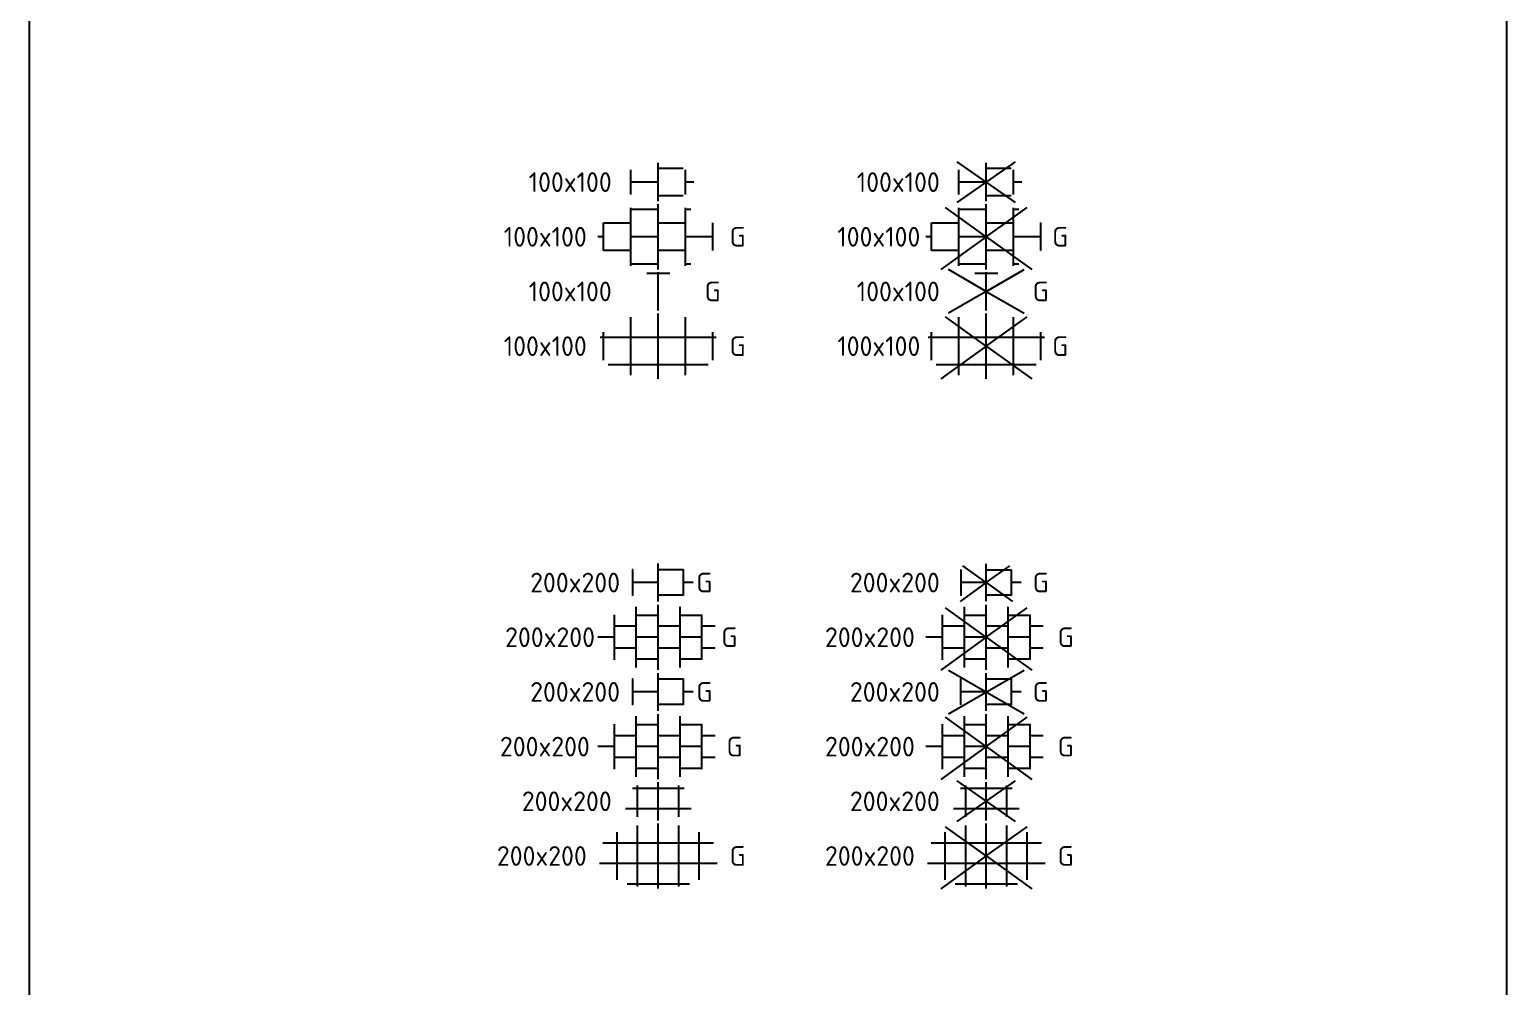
# Model space of a CAD drawing. Header units: metres. Extents: x -77 to 448, y 4806 to 5239.
# Drawn here: x 81.16 to 108.17, y 4876.38 to 4893.88 of the extents above; entities that cross this region are included whole.
import ezdxf
from ezdxf.enums import TextEntityAlignment as Align

# ---------------------------------------------------------------- set-up
doc = ezdxf.new("R2010")
doc.units = ezdxf.units.M
doc.layers.add('V-WE-VH-OPENVERHARDING_STRAATBAKSTEEN-S', color=90, linetype='Continuous', lineweight=25)
doc.styles.add('NLCS-ISO', font='NLCS-ISO.ttf')

# ---------------------------------------------------------------- blocks, each defined once
blk = doc.blocks.new('SVH-TEGEL_1000X1000_BLOK-SO')
for p, q in [((0, -2.98), (0, 2.98)), ((-2.5, -2.65), (-2.5, 2.65)), ((2.5, -2.65), (2.5, 2.65)), ((-5.31, 0.83), (5.31, 0.83)), ((-5, -1.27), (-5, 1.27)), ((5, -1.27), (5, 1.27)), ((-4.57, -1.67), (4.57, -1.67))]:
    blk.add_line(p, q)
at = {"style": 'NLCS-ISO'}
blk.add_attdef('FORMAAT', text='', height=1.8, dxfattribs=at).set_placement((-6.53, 0), align=Align.MIDDLE_RIGHT)
blk.add_attdef('KLEUR', text='', height=1.8, dxfattribs=at).set_placement((6.53, 0), align=Align.MIDDLE_LEFT)
at = {"style": 'NLCS-ISO', "flags": 1}
blk.add_attdef('FUNCTIE', text='', height=1.8, dxfattribs=at).set_placement((0, -3.98), align=Align.TOP_CENTER)
blk = doc.blocks.new('SVH-TEGEL_1000X1000_BLOK_KL-SO')
for p, q in [((-1.05, 1.66), (1.05, 1.66)), ((0, -1.75), (0, 1.75))]:
    blk.add_line(p, q)
at = {"style": 'NLCS-ISO'}
blk.add_attdef('FORMAAT', text='', height=1.8, dxfattribs=at).set_placement((-4.25, 0), align=Align.MIDDLE_RIGHT)
blk.add_attdef('KLEUR', text='', height=1.8, dxfattribs=at).set_placement((4.25, 0), align=Align.MIDDLE_LEFT)
at = {"style": 'NLCS-ISO', "flags": 1}
blk.add_attdef('FUNCTIE', text='', height=1.8, dxfattribs=at).set_placement((0, -2.75), align=Align.TOP_CENTER)
blk = doc.blocks.new('SVH-TEGEL_1000X1000_HALFST-SO')
for p, q in [((0, -2.98), (0, 2.98)), ((-2.5, -2.65), (-2.5, 2.65)), ((0, 2.5), (-2.5, 2.5)), ((2.5, -2.65), (2.5, 2.65)), ((2.99, 2.5), (2.5, 2.5)), ((-5, 0), (-5.53, 0)), ((-5, -1.27), (-5, 1.27)), ((-2.5, 1.25), (-5, 1.25)), ((0, 0), (-2.5, 0)), ((2.5, 1.25), (0, 1.25)), ((5, -1.27), (5, 1.27)), ((5.01, 1.25), (5, 1.25)), ((-2.5, -1.25), (-5, -1.25)), ((2.5, -1.25), (0, -1.25)), ((5, 0), (2.5, 0)), ((5.01, -1.25), (5, -1.25)), ((0, -2.5), (-2.5, -2.5)), ((2.99, -2.5), (2.5, -2.5))]:
    blk.add_line(p, q)
at = {"style": 'NLCS-ISO'}
blk.add_attdef('FORMAAT', text='', height=1.8, dxfattribs=at).set_placement((-6.53, 0), align=Align.MIDDLE_RIGHT)
blk.add_attdef('KLEUR', text='', height=1.8, dxfattribs=at).set_placement((6.53, 0), align=Align.MIDDLE_LEFT)
at = {"style": 'NLCS-ISO', "flags": 1}
blk.add_attdef('FUNCTIE', text='', height=1.8, dxfattribs=at).set_placement((0, -3.98), align=Align.TOP_CENTER)
blk = doc.blocks.new('SVH-TEGEL_1000X1000_HALFST_KL-SO')
for p, q in [((0, -1.75), (0, 1.75)), ((-2.5, -1.12), (-2.5, 1.12)), ((0, 0), (-2.5, 0)), ((2.27, 1.25), (0, 1.25)), ((2.5, -1.12), (2.5, 1.12)), ((3.25, 0), (2.5, 0)), ((2.27, -1.25), (0, -1.25))]:
    blk.add_line(p, q)
at = {"style": 'NLCS-ISO'}
blk.add_attdef('FORMAAT', text='', height=1.8, dxfattribs=at).set_placement((-4.25, 0), align=Align.MIDDLE_RIGHT)
blk.add_attdef('KLEUR', text='', height=1.8, dxfattribs=at).set_placement((4.25, 0), align=Align.MIDDLE_LEFT)
at = {"style": 'NLCS-ISO', "flags": 1}
blk.add_attdef('FUNCTIE', text='', height=1.8, dxfattribs=at).set_placement((0, -2.75), align=Align.TOP_CENTER)
blk = doc.blocks.new('SVH-TEGEL_2000X2000_BLOK-SO')
for p, q in [((-1.88, -2.8), (-1.88, 2.8)), ((0, -2.98), (0, 2.97)), ((1.88, -2.8), (1.88, 2.8)), ((-3.75, -2.18), (-3.75, 2.18)), ((3.75, -2.18), (3.75, 2.18)), ((-5.05, 1.2), (5.05, 1.2)), ((-5.38, -0.67), (5.38, -0.67)), ((-2.85, -2.55), (2.85, -2.55))]:
    blk.add_line(p, q)
at = {"style": 'NLCS-ISO'}
blk.add_attdef('FORMAAT', text='', height=1.8, dxfattribs=at).set_placement((-6.53, 0), align=Align.MIDDLE_RIGHT)
blk.add_attdef('KLEUR', text='', height=1.8, dxfattribs=at).set_placement((6.53, 0), align=Align.MIDDLE_LEFT)
at = {"style": 'NLCS-ISO', "flags": 1}
blk.add_attdef('FUNCTIE', text='', height=1.8, dxfattribs=at).set_placement((0, -3.98), align=Align.TOP_CENTER)
blk = doc.blocks.new('SVH-TEGEL_2000X2000_BLOK_KL-SO')
for p, q in [((-1.88, -1.43), (-1.88, 1.43)), ((0, -1.75), (0, 1.75)), ((1.88, -1.43), (1.88, 1.43)), ((-2.36, 1.2), (2.36, 1.2)), ((-3, -0.67), (3, -0.67))]:
    blk.add_line(p, q)
at = {"style": 'NLCS-ISO'}
blk.add_attdef('FORMAAT', text='', height=1.8, dxfattribs=at).set_placement((-4.25, 0), align=Align.MIDDLE_RIGHT)
blk.add_attdef('KLEUR', text='', height=1.8, dxfattribs=at).set_placement((4.25, 0), align=Align.MIDDLE_LEFT)
at = {"style": 'NLCS-ISO', "flags": 1}
blk.add_attdef('FUNCTIE', text='', height=1.8, dxfattribs=at).set_placement((0, -2.75), align=Align.TOP_CENTER)
blk = doc.blocks.new('SVH-TEGEL_2000X2000_HALFST-SO')
for p, q in [((-2, -2.77), (-2, 2.77)), ((0, -2.98), (0, 2.98)), ((2, -2.77), (2, 2.77)), ((-4, -2.05), (-4, 2.05)), ((0, 2), (-2, 2)), ((0, -1.88), (0, 1.88)), ((4, 2), (2, 2)), ((4, -2.05), (4, 2.05)), ((-4, 0), (-5.53, 0)), ((-2, 1), (-4, 1)), ((0, 0), (-2, 0)), ((2, 1), (0, 1)), ((5.2, 1), (4, 1)), ((-2, -1), (-4, -1)), ((2, -1), (0, -1)), ((4, 0), (2, 0)), ((5.2, -1), (4, -1)), ((0, -2), (-2, -2)), ((4, -2), (2, -2))]:
    blk.add_line(p, q)
at = {"style": 'NLCS-ISO'}
blk.add_attdef('FORMAAT', text='', height=1.8, dxfattribs=at).set_placement((-6.25, 0), align=Align.MIDDLE_RIGHT)
blk.add_attdef('KLEUR', text='', height=1.8, dxfattribs=at).set_placement((6.25, 0), align=Align.MIDDLE_LEFT)
at = {"style": 'NLCS-ISO', "flags": 1}
blk.add_attdef('FUNCTIE', text='', height=1.8, dxfattribs=at).set_placement((0.01, -3.98), align=Align.TOP_CENTER)
blk = doc.blocks.new('SVH-TEGEL_2000X2000_HALFST_KL-SO')
for p, q in [((0, -1.73), (0, 1.73)), ((0, -1.73), (0, 1.73)), ((-2.32, 1.16), (-2.37, 1.16)), ((-2.32, -1.19), (-2.32, 1.19)), ((0, 0), (-2.32, 0)), ((2.32, 1.16), (0, 1.16)), ((2.32, -1.19), (2.32, 1.19)), ((-2.32, -1.16), (-2.37, -1.16)), ((2.32, -1.16), (0, -1.16)), ((3.2, 0), (2.32, 0))]:
    blk.add_line(p, q)
at = {"style": 'NLCS-ISO'}
blk.add_attdef('FORMAAT', text='', height=1.8, dxfattribs=at).set_placement((-3.49, 0), align=Align.MIDDLE_RIGHT)
blk.add_attdef('KLEUR', text='', height=1.8, dxfattribs=at).set_placement((3.49, 0), align=Align.MIDDLE_LEFT)
at = {"style": 'NLCS-ISO', "flags": 1}
blk.add_attdef('FUNCTIE', text='', height=1.8, dxfattribs=at).set_placement((0, -2.02), align=Align.TOP_CENTER)
blk = doc.blocks.new('SVH-TEGEL_2000X2000_LINT-SO')
for p, q in [((-2, -2.77), (-2, 2.77)), ((0, -2.98), (0, 2.98)), ((2, -2.77), (2, 2.77)), ((-4, -2.05), (-4, 2.05)), ((0, 2), (-2, 2)), ((0, -1.88), (0, 1.88)), ((4, 2), (2, 2)), ((4, -2.05), (4, 2.05)), ((-4, 0), (-5.53, 0)), ((-2, 1), (-4, 1)), ((0, 0), (-2, 0)), ((2, 1), (0, 1)), ((5.2, 1), (4, 1)), ((-2, -1), (-4, -1)), ((2, -1), (0, -1)), ((4, 0), (2, 0)), ((5.2, -1), (4, -1)), ((0, -2), (-2, -2)), ((4, -2), (2, -2))]:
    blk.add_line(p, q)
at = {"style": 'NLCS-ISO'}
blk.add_attdef('FORMAAT', text='', height=1.8, dxfattribs=at).set_placement((-5.78, 0), align=Align.MIDDLE_RIGHT)
blk.add_attdef('KLEUR', text='', height=1.8, dxfattribs=at).set_placement((5.78, 0), align=Align.MIDDLE_LEFT)
at = {"style": 'NLCS-ISO', "flags": 1}
blk.add_attdef('FUNCTIE', text='', height=1.8, dxfattribs=at).set_placement((0, -3.23), align=Align.TOP_CENTER)
blk = doc.blocks.new('SVH-TEGEL_2000X2000_LINT_KL-SO')
for p, q in [((0, -1.73), (0, 1.73)), ((0, -1.73), (0, 1.73)), ((-2.32, 1.16), (-2.37, 1.16)), ((-2.32, -1.19), (-2.32, 1.19)), ((0, 0), (-2.32, 0)), ((2.32, 1.16), (0, 1.16)), ((2.32, -1.19), (2.32, 1.19)), ((-2.32, -1.16), (-2.37, -1.16)), ((2.32, -1.16), (0, -1.16)), ((3.2, 0), (2.32, 0))]:
    blk.add_line(p, q)
at = {"style": 'NLCS-ISO'}
blk.add_attdef('FORMAAT', text='', height=1.8, dxfattribs=at).set_placement((-3.49, 0), align=Align.MIDDLE_RIGHT)
blk.add_attdef('KLEUR', text='', height=1.8, dxfattribs=at).set_placement((3.49, 0), align=Align.MIDDLE_LEFT)
at = {"style": 'NLCS-ISO', "flags": 1}
blk.add_attdef('FUNCTIE', text='', height=1.8, dxfattribs=at).set_placement((0, -2.02), align=Align.TOP_CENTER)
blk = doc.blocks.new('V-SVH-TEGEL_1000X1000_BLOK-SO')
for p, q in [((0, -2.98), (0, 2.98)), ((0, 0), (-3.73, 2.68)), ((-2.5, -2.65), (-2.5, 2.65)), ((0, 0), (3.73, 2.68)), ((2.5, -2.65), (2.5, 2.65)), ((-5.31, 0.83), (5.31, 0.83)), ((-5, -1.27), (-5, 1.27)), ((0, 0), (-4.17, -3)), ((5, -1.27), (5, 1.27)), ((0, 0), (4.17, -3)), ((-4.57, -1.67), (4.57, -1.67))]:
    blk.add_line(p, q)
at = {"style": 'NLCS-ISO'}
blk.add_attdef('FORMAAT', text='', height=1.8, dxfattribs=at).set_placement((-6.03, 0), align=Align.MIDDLE_RIGHT)
blk.add_attdef('KLEUR', text='', height=1.8, dxfattribs=at).set_placement((6.03, 0), align=Align.MIDDLE_LEFT)
at = {"style": 'NLCS-ISO', "flags": 1}
blk.add_attdef('FUNCTIE', text='', height=1.8, dxfattribs=at).set_placement((0, -3.48), align=Align.TOP_CENTER)
blk = doc.blocks.new('V-SVH-TEGEL_1000X1000_BLOK_KL-SO')
for p, q in [((0, 0), (-3.46, 2)), ((-1.05, 1.66), (1.05, 1.66)), ((0, 0), (3.46, 2)), ((0, -1.75), (0, 1.75)), ((0, 0), (-3.46, -2)), ((0, 0), (3.46, -2))]:
    blk.add_line(p, q)
at = {"style": 'NLCS-ISO'}
blk.add_attdef('FORMAAT', text='', height=1.8, dxfattribs=at).set_placement((-4.25, 0), align=Align.MIDDLE_RIGHT)
blk.add_attdef('KLEUR', text='', height=1.8, dxfattribs=at).set_placement((4.25, 0), align=Align.MIDDLE_LEFT)
at = {"style": 'NLCS-ISO', "flags": 1}
blk.add_attdef('FUNCTIE', text='', height=1.8, dxfattribs=at).set_placement((0, -2.75), align=Align.TOP_CENTER)
blk = doc.blocks.new('V-SVH-TEGEL_1000X1000_HALFST-SO')
for p, q in [((0, -2.98), (0, 2.98)), ((0, 0), (-3.73, 2.68)), ((-2.5, -2.65), (-2.5, 2.65)), ((0, 2.5), (-2.5, 2.5)), ((0, 0), (3.73, 2.68)), ((2.5, -2.65), (2.5, 2.65)), ((2.99, 2.5), (2.5, 2.5)), ((-5, 0), (-5.53, 0)), ((-5, -1.27), (-5, 1.27)), ((-2.5, 1.25), (-5, 1.25)), ((0, 0), (-4.17, -3)), ((0, 0), (-2.5, 0)), ((2.5, 1.25), (0, 1.25)), ((5, -1.27), (5, 1.27)), ((5.01, 1.25), (5, 1.25)), ((-2.5, -1.25), (-5, -1.25)), ((0, 0), (4.17, -3)), ((2.5, -1.25), (0, -1.25)), ((5, 0), (2.5, 0)), ((5.01, -1.25), (5, -1.25)), ((0, -2.5), (-2.5, -2.5)), ((2.99, -2.5), (2.5, -2.5))]:
    blk.add_line(p, q)
at = {"style": 'NLCS-ISO'}
blk.add_attdef('FORMAAT', text='', height=1.8, dxfattribs=at).set_placement((-6.03, 0), align=Align.MIDDLE_RIGHT)
blk.add_attdef('KLEUR', text='', height=1.8, dxfattribs=at).set_placement((6.03, 0), align=Align.MIDDLE_LEFT)
at = {"style": 'NLCS-ISO', "flags": 1}
blk.add_attdef('FUNCTIE', text='', height=1.8, dxfattribs=at).set_placement((0, -3.48), align=Align.TOP_CENTER)
blk = doc.blocks.new('V-SVH-TEGEL_1000X1000_HALFST_KL-SO')
for p, q in [((-2.66, -1.86), (2.66, 1.86)), ((2.66, -1.86), (-2.66, 1.86)), ((0, -1.75), (0, 1.75)), ((-2.5, -1.12), (-2.5, 1.12)), ((0, 0), (-2.5, 0)), ((2.27, 1.25), (0, 1.25)), ((2.5, -1.12), (2.5, 1.12)), ((3.25, 0), (2.5, 0)), ((2.27, -1.25), (0, -1.25))]:
    blk.add_line(p, q)
at = {"style": 'NLCS-ISO'}
blk.add_attdef('FORMAAT', text='', height=1.8, dxfattribs=at).set_placement((-4.25, 0), align=Align.MIDDLE_RIGHT)
blk.add_attdef('KLEUR', text='', height=1.8, dxfattribs=at).set_placement((4.25, 0), align=Align.MIDDLE_LEFT)
at = {"style": 'NLCS-ISO', "flags": 1}
blk.add_attdef('FUNCTIE', text='', height=1.8, dxfattribs=at).set_placement((0, -2.75), align=Align.TOP_CENTER)
blk = doc.blocks.new('V-SVH-TEGEL_2000X2000_BLOK-SO')
for p, q in [((-1.88, -2.8), (-1.88, 2.8)), ((0, -2.98), (0, 2.97)), ((1.88, -2.8), (1.88, 2.8)), ((-3.75, -2.18), (-3.75, 2.18)), ((0, 0), (-3.73, 2.68)), ((0, 0), (3.73, 2.68)), ((3.75, -2.18), (3.75, 2.18)), ((-5.05, 1.2), (5.05, 1.2)), ((0, 0), (-4.17, -3)), ((-5.38, -0.67), (5.38, -0.67)), ((0, 0), (4.17, -3)), ((-2.85, -2.55), (2.85, -2.55))]:
    blk.add_line(p, q)
at = {"style": 'NLCS-ISO'}
blk.add_attdef('FORMAAT', text='', height=1.8, dxfattribs=at).set_placement((-6.53, 0), align=Align.MIDDLE_RIGHT)
blk.add_attdef('KLEUR', text='', height=1.8, dxfattribs=at).set_placement((6.53, 0), align=Align.MIDDLE_LEFT)
at = {"style": 'NLCS-ISO', "flags": 1}
blk.add_attdef('FUNCTIE', text='', height=1.8, dxfattribs=at).set_placement((0, -3.75), align=Align.TOP_CENTER)
blk = doc.blocks.new('V-SVH-TEGEL_2000X2000_BLOK_KL-SO')
for p, q in [((-2.66, -1.86), (2.66, 1.86)), ((2.66, -1.86), (-2.66, 1.86)), ((-1.88, -1.43), (-1.88, 1.43)), ((0, -1.75), (0, 1.75)), ((1.88, -1.43), (1.88, 1.43)), ((-2.36, 1.2), (2.36, 1.2)), ((-3, -0.67), (3, -0.67))]:
    blk.add_line(p, q)
at = {"style": 'NLCS-ISO'}
blk.add_attdef('FORMAAT', text='', height=1.8, dxfattribs=at).set_placement((-4.25, 0), align=Align.MIDDLE_RIGHT)
blk.add_attdef('KLEUR', text='', height=1.8, dxfattribs=at).set_placement((4.25, 0), align=Align.MIDDLE_LEFT)
at = {"style": 'NLCS-ISO', "flags": 1}
blk.add_attdef('FUNCTIE', text='', height=1.8, dxfattribs=at).set_placement((0, -2.75), align=Align.TOP_CENTER)
blk = doc.blocks.new('V-SVH-TEGEL_2000X2000_HALFST-SO')
for p, q in [((-2, -2.77), (-2, 2.77)), ((0, -2.98), (0, 2.98)), ((2, -2.77), (2, 2.77)), ((-4, -2.05), (-4, 2.05)), ((0, 0), (-3.73, 2.68)), ((0, 2), (-2, 2)), ((0, 0), (3.73, 2.68)), ((0, -1.88), (0, 1.88)), ((4, 2), (2, 2)), ((4, -2.05), (4, 2.05)), ((-4, 0), (-5.53, 0)), ((0, 0), (-4.17, -3)), ((-2, 1), (-4, 1)), ((0, 0), (-2, 0)), ((2, 1), (0, 1)), ((5.2, 1), (4, 1)), ((-2, -1), (-4, -1)), ((0, 0), (4.17, -3)), ((2, -1), (0, -1)), ((4, 0), (2, 0)), ((5.2, -1), (4, -1)), ((0, -2), (-2, -2)), ((4, -2), (2, -2))]:
    blk.add_line(p, q)
at = {"style": 'NLCS-ISO'}
blk.add_attdef('FORMAAT', text='', height=1.8, dxfattribs=at).set_placement((-6.53, 0), align=Align.MIDDLE_RIGHT)
blk.add_attdef('KLEUR', text='', height=1.8, dxfattribs=at).set_placement((6.53, 0), align=Align.MIDDLE_LEFT)
at = {"style": 'NLCS-ISO', "flags": 1}
blk.add_attdef('FUNCTIE', text='', height=1.8, dxfattribs=at).set_placement((0.01, -3.75), align=Align.TOP_CENTER)
blk = doc.blocks.new('V-SVH-TEGEL_2000X2000_HALFST_KL-SO')
for p, q in [((-3.46, -2), (3.46, 2)), ((-3.46, 2), (3.46, -2)), ((0, -1.73), (0, 1.73)), ((0, -1.73), (0, 1.73)), ((-2.32, 1.16), (-2.37, 1.16)), ((-2.32, -1.19), (-2.32, 1.19)), ((0, 0), (-2.32, 0)), ((2.32, 1.16), (0, 1.16)), ((2.32, -1.19), (2.32, 1.19)), ((-2.32, -1.16), (-2.37, -1.16)), ((2.32, -1.16), (0, -1.16)), ((3.2, 0), (2.32, 0))]:
    blk.add_line(p, q)
at = {"style": 'NLCS-ISO'}
blk.add_attdef('FORMAAT', text='', height=1.8, dxfattribs=at).set_placement((-4.25, 0), align=Align.MIDDLE_RIGHT)
blk.add_attdef('KLEUR', text='', height=1.8, dxfattribs=at).set_placement((4.25, 0), align=Align.MIDDLE_LEFT)
at = {"style": 'NLCS-ISO', "flags": 1}
blk.add_attdef('FUNCTIE', text='', height=1.8, dxfattribs=at).set_placement((0, -2.75), align=Align.TOP_CENTER)
blk = doc.blocks.new('V-SVH-TEGEL_2000X2000_LINT-SO')
for p, q in [((-2, -2.77), (-2, 2.77)), ((0, -2.98), (0, 2.98)), ((2, -2.77), (2, 2.77)), ((-4, -2.05), (-4, 2.05)), ((0, 0), (-3.73, 2.68)), ((0, 2), (-2, 2)), ((0, 0), (3.73, 2.68)), ((0, -1.88), (0, 1.88)), ((4, 2), (2, 2)), ((4, -2.05), (4, 2.05)), ((-4, 0), (-5.53, 0)), ((0, 0), (-4.17, -3)), ((-2, 1), (-4, 1)), ((0, 0), (-2, 0)), ((2, 1), (0, 1)), ((5.2, 1), (4, 1)), ((-2, -1), (-4, -1)), ((0, 0), (4.17, -3)), ((2, -1), (0, -1)), ((4, 0), (2, 0)), ((5.2, -1), (4, -1)), ((0, -2), (-2, -2)), ((4, -2), (2, -2))]:
    blk.add_line(p, q)
at = {"style": 'NLCS-ISO'}
blk.add_attdef('FORMAAT', text='', height=1.8, dxfattribs=at).set_placement((-6.53, 0), align=Align.MIDDLE_RIGHT)
blk.add_attdef('KLEUR', text='', height=1.8, dxfattribs=at).set_placement((6.53, 0), align=Align.MIDDLE_LEFT)
at = {"style": 'NLCS-ISO', "flags": 1}
blk.add_attdef('FUNCTIE', text='', height=1.8, dxfattribs=at).set_placement((0, -3.75), align=Align.TOP_CENTER)
blk = doc.blocks.new('V-SVH-TEGEL_2000X2000_LINT_KL-SO')
for p, q in [((0, 0), (-2.14, 1.54)), ((0, -1.71), (0, 1.71)), ((0, -1.71), (0, 1.71)), ((0, 0), (2.14, 1.54)), ((0, 0), (-2.4, -1.73)), ((-2.3, 1.15), (-2.35, 1.15)), ((-2.3, -1.18), (-2.3, 1.18)), ((0, 0), (-2.3, 0)), ((2.3, 1.15), (0, 1.15)), ((2.3, -1.18), (2.3, 1.18)), ((-2.3, -1.15), (-2.35, -1.15)), ((0, 0), (2.4, -1.73)), ((2.3, -1.15), (0, -1.15)), ((3.18, 0), (2.3, 0))]:
    blk.add_line(p, q)
at = {"style": 'NLCS-ISO'}
blk.add_attdef('FORMAAT', text='', height=1.8, dxfattribs=at).set_placement((-4.25, 0), align=Align.MIDDLE_RIGHT)
blk.add_attdef('KLEUR', text='', height=1.8, dxfattribs=at).set_placement((4.25, 0), align=Align.MIDDLE_LEFT)
at = {"style": 'NLCS-ISO', "flags": 1}
blk.add_attdef('FUNCTIE', text='', height=1.8, dxfattribs=at).set_placement((0, -2.75), align=Align.TOP_CENTER)

msp = doc.modelspace()

# ---------------------------------------------------------------- linework, layer by layer
msp.add_lwpolyline([(81.157, 5092.542), (108.167, 5092.542), (108.167, 4812.674), (81.157, 4812.674)], close=True)

# ---------------------------------------------------------------- block references
at = {"layer": 'V-WE-VH-OPENVERHARDING_STRAATBAKSTEEN-S', "xscale": 0.2, "yscale": 0.2, "zscale": 0.2}
for name, p, values in [('SVH-TEGEL_1000X1000_HALFST_KL-SO', (92.654, 4891.094), {'FORMAAT': '100x100'}), ('V-SVH-TEGEL_1000X1000_HALFST_KL-SO', (98.654, 4891.094), {'FORMAAT': '100x100'}), ('SVH-TEGEL_1000X1000_HALFST-SO', (92.654, 4890.094), {'FORMAAT': '100x100', 'KLEUR': 'G'}), ('V-SVH-TEGEL_1000X1000_HALFST-SO', (98.654, 4890.094), {'FORMAAT': '100x100', 'KLEUR': 'G'}), ('SVH-TEGEL_1000X1000_BLOK_KL-SO', (92.654, 4889.094), {'FORMAAT': '100x100', 'KLEUR': 'G'}), ('V-SVH-TEGEL_1000X1000_BLOK_KL-SO', (98.654, 4889.094), {'FORMAAT': '100x100', 'KLEUR': 'G'}), ('SVH-TEGEL_1000X1000_BLOK-SO', (92.654, 4888.094), {'FORMAAT': '100x100', 'KLEUR': 'G'}), ('V-SVH-TEGEL_1000X1000_BLOK-SO', (98.654, 4888.094), {'FORMAAT': '100x100', 'KLEUR': 'G'}), ('SVH-TEGEL_2000X2000_LINT_KL-SO', (92.654, 4883.77), {'FORMAAT': '200x200', 'KLEUR': 'G'}), ('V-SVH-TEGEL_2000X2000_LINT_KL-SO', (98.654, 4883.77), {'FORMAAT': '200x200', 'KLEUR': 'G'}), ('SVH-TEGEL_2000X2000_LINT-SO', (92.654, 4882.77), {'FORMAAT': '200x200', 'KLEUR': 'G'}), ('V-SVH-TEGEL_2000X2000_LINT-SO', (98.654, 4882.77), {'FORMAAT': '200x200', 'KLEUR': 'G'}), ('V-SVH-TEGEL_2000X2000_HALFST_KL-SO', (98.654, 4881.77), {'FORMAAT': '200x200', 'KLEUR': 'G'}), ('SVH-TEGEL_2000X2000_HALFST_KL-SO', (92.654, 4881.77), {'FORMAAT': '200x200', 'KLEUR': 'G'}), ('SVH-TEGEL_2000X2000_HALFST-SO', (92.654, 4880.77), {'FORMAAT': '200x200', 'KLEUR': 'G'}), ('V-SVH-TEGEL_2000X2000_HALFST-SO', (98.654, 4880.77), {'FORMAAT': '200x200', 'KLEUR': 'G'}), ('SVH-TEGEL_2000X2000_BLOK_KL-SO', (92.654, 4879.77), {'FORMAAT': '200x200'}), ('V-SVH-TEGEL_2000X2000_BLOK_KL-SO', (98.654, 4879.77), {'FORMAAT': '200x200'}), ('SVH-TEGEL_2000X2000_BLOK-SO', (92.654, 4878.77), {'FORMAAT': '200x200', 'KLEUR': 'G'}), ('V-SVH-TEGEL_2000X2000_BLOK-SO', (98.654, 4878.77), {'FORMAAT': '200x200', 'KLEUR': 'G'})]:
    msp.add_blockref(name, p, dxfattribs=at).add_auto_attribs(values)

doc.saveas('drawing.dxf')
